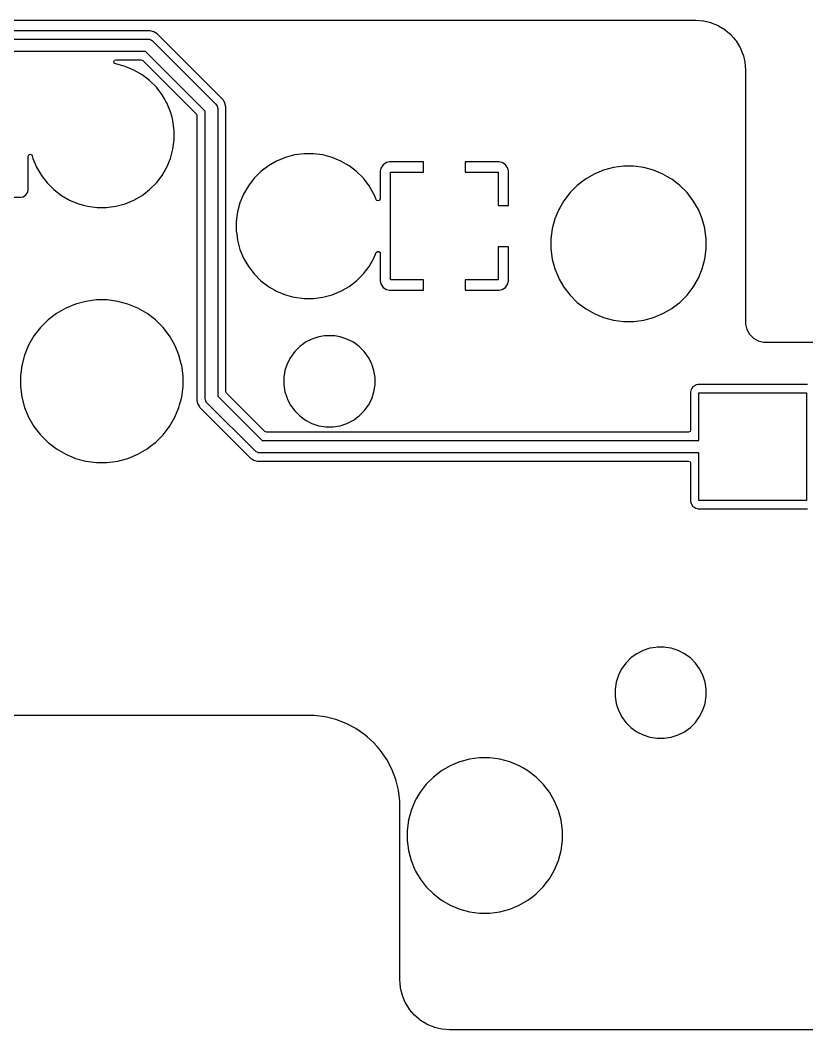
# Model space of a CAD drawing. Extents: x 164.7 to 249.1, y -103 to -70.
# Drawn here: x 218.23 to 237.23, y -103 to -78.59 of the extents above; entities that cross this region are included whole.
import ezdxf

# ---------------------------------------------------------------- set-up
doc = ezdxf.new("R2010")
doc.units = 0
doc.layers.add('BLACK', color=7, linetype='CONTINUOUS')

msp = doc.modelspace()

# ---------------------------------------------------------------- linework, layer by layer
at = {"layer": 'BLACK', "linetype": 'CONTINUOUS'}
for p, q in [((203.071345, -78.598404), (234.545996, -78.592576)), ((234.545996, -78.592576), (234.549833, -78.592726)), ((234.549833, -78.592726), (234.731721, -78.607043)), ((234.731721, -78.607043), (234.739305, -78.608245)), ((234.739305, -78.608245), (234.914833, -78.650387)), ((234.914833, -78.650387), (234.922143, -78.652762)), ((234.922143, -78.652762), (235.088922, -78.721845)), ((235.088922, -78.721845), (235.095762, -78.725331)), ((235.095762, -78.725331), (235.24968, -78.819653)), ((235.24968, -78.819653), (235.255893, -78.824168)), ((235.255893, -78.824168), (235.313521, -78.873386)), ((206.37, -79.05), (221.32, -79.05)), ((221.366144, -78.8495), (206.416144, -78.8495)), ((221.32, -79.05), (221.349264, -79.052882)), ((221.349264, -79.052882), (221.371661, -79.062159)), ((221.366147, -78.8495), (221.366144, -78.8495)), ((221.455286, -78.873385), (221.366147, -78.8495)), ((221.371661, -79.062159), (221.403335, -79.075279)), ((221.45529, -78.873386), (221.455286, -78.873385)), ((221.535212, -78.91953), (221.45529, -78.873386)), ((223.13047, -80.514788), (221.535212, -78.91953)), ((235.313521, -78.873386), (235.393159, -78.941403)), ((235.393159, -78.941403), (235.398596, -78.94684)), ((235.398596, -78.94684), (235.457212, -79.015471)), ((235.457212, -79.015471), (235.502194, -79.068139)), ((235.502194, -79.068139), (235.515829, -79.084103)), ((221.403335, -79.075279), (221.426066, -79.093934)), ((221.426066, -79.093934), (222.956066, -80.623934)), ((235.515829, -79.084103), (235.520348, -79.090323)), ((235.520348, -79.090323), (235.614665, -79.244231)), ((235.614665, -79.244231), (235.618156, -79.251082)), ((235.618156, -79.251082), (235.687236, -79.417855)), ((221.257868, -79.35), (206.432132, -79.35)), ((220.508386, -79.560626), (220.538215, -79.5505)), ((220.538215, -79.5505), (221.154522, -79.5505)), ((221.154522, -79.5505), (221.18917, -79.564852)), ((222.7, -80.792132), (221.257868, -79.35)), ((235.687236, -79.417855), (235.689612, -79.425168)), ((235.689612, -79.425168), (235.731753, -79.600689)), ((220.489634, -79.593104), (220.508386, -79.560626)), ((220.499341, -79.629329), (220.489634, -79.593104)), ((220.531817, -79.64808), (220.499341, -79.629329)), ((220.542238, -79.649452), (220.531817, -79.64808)), ((220.542242, -79.649453), (220.542238, -79.649452)), ((220.542249, -79.649454), (220.542242, -79.649453)), ((220.763887, -79.708842), (220.542249, -79.649454)), ((220.975889, -79.796656), (220.763887, -79.708842)), ((221.174609, -79.911387), (220.975889, -79.796656)), ((221.18917, -79.564852), (222.485148, -80.86083)), ((235.731753, -79.600689), (235.732956, -79.608283)), ((235.732956, -79.608283), (235.747273, -79.790165)), ((235.747273, -79.790165), (235.747424, -79.793993)), ((235.747424, -79.793993), (235.747425, -79.857975)), ((221.174624, -79.911397), (221.174609, -79.911387)), ((221.356651, -80.051072), (221.174624, -79.911397)), ((235.747425, -79.857975), (235.747445, -79.858055)), ((235.747445, -79.858055), (235.747447, -79.861243)), ((235.747447, -79.861243), (235.749242, -85.119852)), ((221.356663, -80.051083), (221.356651, -80.051072)), ((221.518916, -80.213336), (221.356663, -80.051083)), ((221.518927, -80.213348), (221.518916, -80.213336)), ((221.658602, -80.395375), (221.518927, -80.213348)), ((221.658608, -80.395384), (221.658602, -80.395375)), ((221.658611, -80.395388), (221.658608, -80.395384)), ((221.713321, -80.490148), (221.658611, -80.395388)), ((221.751051, -80.5555), (221.713321, -80.490148)), ((223.176268, -80.594112), (223.13047, -80.514788)), ((221.773344, -80.594112), (221.751051, -80.5555)), ((221.861158, -80.806113), (221.773344, -80.594112)), ((222.956066, -80.623934), (222.974721, -80.646665)), ((222.974721, -80.646665), (222.985768, -80.673335)), ((222.985768, -80.673335), (222.997118, -80.700736)), ((222.997118, -80.700736), (223, -80.73)), ((223, -80.73), (223, -87.677868)), ((223.176274, -80.594123), (223.176268, -80.594112)), ((223.176614, -80.594712), (223.176274, -80.594123)), ((223.176615, -80.594715), (223.176614, -80.594712)), ((223.200499, -80.683852), (223.176615, -80.594715)), ((223.2005, -80.683853), (223.200499, -80.683852)), ((223.2005, -83.68473), (223.2005, -80.683853)), ((221.896984, -80.939818), (221.861158, -80.806113)), ((221.917968, -81.018135), (221.896984, -80.939818)), ((221.920548, -81.027762), (221.917968, -81.018135)), ((222.485148, -80.86083), (222.4995, -80.895478)), ((222.4995, -80.895478), (222.4995, -87.786146)), ((222.7, -87.74), (222.7, -80.792132)), ((221.9505, -81.255266), (221.920548, -81.027762)), ((221.9505, -81.484734), (221.9505, -81.255266)), ((221.920548, -81.712238), (221.9505, -81.484734)), ((221.861158, -81.933887), (221.920548, -81.712238)), ((218.4255, -81.883079), (218.439852, -81.848431)), ((218.4255, -82.689748), (218.4255, -81.883079)), ((218.439852, -81.848431), (218.4745, -81.834079)), ((218.4745, -81.834079), (218.509148, -81.848431)), ((218.509148, -81.848431), (218.52183, -81.870397)), ((218.52183, -81.870397), (218.538842, -81.933887)), ((218.538842, -81.933887), (218.626656, -82.145889)), ((221.773344, -82.145888), (221.861158, -81.933887)), ((224.42411, -81.996656), (224.22539, -82.111387)), ((224.636112, -81.908842), (224.42411, -81.996656)), ((224.85775, -81.849454), (224.636112, -81.908842)), ((224.857758, -81.849452), (224.85775, -81.849454)), ((224.857762, -81.849452), (224.857758, -81.849452)), ((225.085266, -81.8195), (224.857762, -81.849452)), ((225.314734, -81.8195), (225.085266, -81.8195)), ((225.542238, -81.849452), (225.314734, -81.8195)), ((225.542242, -81.849453), (225.542238, -81.849452)), ((225.542249, -81.849454), (225.542242, -81.849453)), ((225.763887, -81.908842), (225.542249, -81.849454)), ((225.975889, -81.996656), (225.763887, -81.908842)), ((226.174609, -82.111387), (225.975889, -81.996656)), ((218.626656, -82.145889), (218.741387, -82.344609)), ((221.658611, -82.344612), (221.773344, -82.145888)), ((224.225375, -82.111397), (224.043348, -82.251072)), ((224.22539, -82.111387), (224.225375, -82.111397)), ((226.174624, -82.111397), (226.174609, -82.111387)), ((226.356651, -82.251072), (226.174624, -82.111397)), ((226.939503, -82.172457), (226.925, -82.24537)), ((226.994759, -82.089759), (226.939503, -82.172457)), ((227.077457, -82.034503), (226.994759, -82.089759)), ((227.15037, -82.02), (227.077457, -82.034503)), ((227.975, -82.02), (227.15037, -82.02)), ((227.975, -82.27), (227.975, -82.02)), ((229.799629, -82.02), (228.975, -82.02)), ((228.975, -82.02), (228.975, -82.27)), ((229.872542, -82.034503), (229.799629, -82.02)), ((229.95524, -82.089759), (229.872542, -82.034503)), ((230.010496, -82.172457), (229.95524, -82.089759)), ((230.024999, -82.24537), (230.010496, -82.172457)), ((232.320842, -82.220223), (232.260132, -82.24537)), ((232.320852, -82.220219), (232.320842, -82.220223)), ((232.558309, -82.156593), (232.320852, -82.220219)), ((232.558317, -82.156591), (232.558309, -82.156593)), ((232.558321, -82.156591), (232.558317, -82.156591)), ((232.802071, -82.1245), (232.558321, -82.156591)), ((233.047925, -82.1245), (232.802071, -82.1245)), ((233.291675, -82.156591), (233.047925, -82.1245)), ((233.291679, -82.156592), (233.291675, -82.156591)), ((233.291686, -82.156593), (233.291679, -82.156592)), ((233.529143, -82.220219), (233.291686, -82.156593)), ((233.529149, -82.220221), (233.529143, -82.220219)), ((233.529151, -82.220222), (233.529149, -82.220221)), ((233.75629, -82.314306), (233.529151, -82.220222)), ((218.741387, -82.344609), (218.741397, -82.344624)), ((218.741397, -82.344624), (218.881072, -82.526651)), ((221.527754, -82.515148), (221.658602, -82.344624)), ((221.658602, -82.344624), (221.658603, -82.344621)), ((221.658603, -82.344621), (221.658611, -82.344612)), ((223.881072, -82.413348), (223.741397, -82.595375)), ((223.881083, -82.413336), (223.881072, -82.413348)), ((224.043336, -82.251083), (223.881083, -82.413336)), ((224.043348, -82.251072), (224.043336, -82.251083)), ((226.356663, -82.251083), (226.356651, -82.251072)), ((226.518916, -82.413336), (226.356663, -82.251083)), ((226.518927, -82.413348), (226.518916, -82.413336)), ((226.658602, -82.595375), (226.518927, -82.413348)), ((226.925, -82.24537), (226.925, -82.913901)), ((227.175, -84.87), (227.175, -82.27)), ((227.175, -82.27), (227.975, -82.27)), ((228.975, -82.27), (229.775, -82.27)), ((229.775, -82.27), (229.775, -83.07)), ((230.025, -82.245376), (230.024999, -82.24537)), ((230.025, -83.07), (230.025, -82.245376)), ((231.880777, -82.437241), (231.685751, -82.58689)), ((231.880792, -82.437231), (231.880777, -82.437241)), ((232.093702, -82.314308), (231.880792, -82.437231)), ((232.093703, -82.314307), (232.093702, -82.314308)), ((232.093706, -82.314306), (232.093703, -82.314307)), ((232.260132, -82.24537), (232.093706, -82.314306)), ((233.862748, -82.375769), (233.75629, -82.314306)), ((233.969203, -82.437231), (233.862748, -82.375769)), ((233.969218, -82.437241), (233.969203, -82.437231)), ((234.164244, -82.58689), (233.969218, -82.437241)), ((218.413867, -82.748231), (218.4255, -82.689748)), ((218.881072, -82.526651), (218.881083, -82.526663)), ((218.881083, -82.526663), (219.043336, -82.688916)), ((219.043336, -82.688916), (219.043348, -82.688927)), ((219.043348, -82.688927), (219.225375, -82.828602)), ((221.219572, -82.794112), (221.356651, -82.688927)), ((221.356651, -82.688927), (221.356653, -82.688924)), ((221.356653, -82.688924), (221.356661, -82.688919)), ((221.356661, -82.688919), (221.518919, -82.526661)), ((221.518919, -82.526661), (221.527754, -82.515148)), ((223.741387, -82.59539), (223.626656, -82.79411)), ((223.741397, -82.595375), (223.741387, -82.59539)), ((226.658608, -82.595384), (226.658602, -82.595375)), ((226.658611, -82.595388), (226.658608, -82.595384)), ((226.773344, -82.794112), (226.658611, -82.595388)), ((231.685739, -82.586901), (231.511899, -82.760741)), ((231.685751, -82.58689), (231.685739, -82.586901)), ((234.164256, -82.586901), (234.164244, -82.58689)), ((234.338096, -82.760741), (234.164256, -82.586901)), ((215.605255, -82.8705), (218.244745, -82.8705)), ((218.244745, -82.8705), (218.244748, -82.8705)), ((218.244748, -82.8705), (218.303231, -82.858867)), ((218.303231, -82.858867), (218.369552, -82.814552)), ((218.369552, -82.814552), (218.413867, -82.748231)), ((219.225375, -82.828602), (219.22539, -82.828612)), ((219.22539, -82.828612), (219.424108, -82.943342)), ((219.424108, -82.943342), (219.424112, -82.943344)), ((219.424112, -82.943344), (219.636113, -83.031158)), ((220.763887, -83.031158), (220.975888, -82.943344)), ((220.975888, -82.943344), (221.174612, -82.828611)), ((221.174612, -82.828611), (221.219572, -82.794112)), ((223.626656, -82.79411), (223.538842, -83.006112)), ((226.786185, -82.825112), (226.773344, -82.794112)), ((226.83073, -82.932653), (226.786185, -82.825112)), ((226.841352, -82.948549), (226.83073, -82.932653)), ((226.876, -82.962901), (226.841352, -82.948549)), ((226.910648, -82.948549), (226.876, -82.962901)), ((226.925, -82.913901), (226.910648, -82.948549)), ((231.362229, -82.955794), (231.261819, -83.129711)), ((231.362239, -82.955779), (231.362229, -82.955794)), ((231.511888, -82.760753), (231.362239, -82.955779)), ((231.511899, -82.760741), (231.511888, -82.760753)), ((234.338107, -82.760753), (234.338096, -82.760741)), ((234.487756, -82.955779), (234.338107, -82.760753)), ((234.487762, -82.955788), (234.487756, -82.955779)), ((234.487765, -82.955792), (234.487762, -82.955788)), ((234.610692, -83.168708), (234.487765, -82.955792)), ((219.636113, -83.031158), (219.761993, -83.064887)), ((219.761993, -83.064887), (219.85775, -83.090545)), ((219.85775, -83.090545), (219.857751, -83.090545)), ((219.857751, -83.090545), (219.857762, -83.090548)), ((219.857762, -83.090548), (220.085266, -83.1205)), ((220.085266, -83.1205), (220.085269, -83.1205)), ((220.085269, -83.1205), (220.31473, -83.1205)), ((220.31473, -83.1205), (220.314734, -83.1205)), ((220.314734, -83.1205), (220.542238, -83.090548)), ((220.542238, -83.090548), (220.763887, -83.031158)), ((223.538842, -83.006112), (223.479454, -83.22775)), ((229.775, -83.07), (230.025, -83.07)), ((231.239304, -83.168708), (231.214848, -83.22775)), ((231.261819, -83.129711), (231.239304, -83.168708)), ((234.704776, -83.395847), (234.610692, -83.168708)), ((223.479452, -83.227762), (223.4495, -83.455266)), ((223.4495, -83.455266), (223.4495, -83.455269)), ((223.4495, -83.455269), (223.4495, -83.68473)), ((223.479454, -83.22775), (223.479452, -83.227758)), ((223.479452, -83.227758), (223.479452, -83.227762)), ((231.145217, -83.395854), (231.081591, -83.633311)), ((231.145221, -83.395844), (231.145217, -83.395854)), ((231.214848, -83.22775), (231.145221, -83.395844)), ((234.704777, -83.395853), (234.704776, -83.395847)), ((234.704778, -83.395854), (234.704777, -83.395853)), ((234.764338, -83.618139), (234.704778, -83.395854)), ((223.2005, -87.233318), (223.2005, -83.68473)), ((223.4495, -83.68473), (223.449499, -83.68473)), ((223.449499, -83.68473), (223.458685, -83.7545)), ((231.081589, -83.633323), (231.049498, -83.877073)), ((231.081591, -83.633311), (231.081589, -83.633319)), ((231.081589, -83.633319), (231.081589, -83.633323)), ((234.768407, -83.633323), (234.764338, -83.618139)), ((234.800498, -83.877073), (234.768407, -83.633323)), ((223.458685, -83.7545), (223.479452, -83.912238)), ((223.479452, -83.912238), (223.479453, -83.912242)), ((223.479453, -83.912242), (223.479454, -83.912249)), ((223.479454, -83.912249), (223.538842, -84.133887)), ((231.049498, -83.877073), (231.049498, -83.914284)), ((231.049498, -83.914284), (231.049498, -84.122927)), ((234.800498, -84.122927), (234.800498, -83.877073)), ((223.538842, -84.133887), (223.626656, -84.345889)), ((226.83073, -84.207345), (226.857249, -84.180828)), ((226.857249, -84.180828), (226.894752, -84.180828)), ((226.894752, -84.180828), (226.92127, -84.207347)), ((230.025, -84.07), (229.775, -84.07)), ((229.775, -84.07), (229.775, -84.87)), ((230.025, -84.894624), (230.025, -84.07)), ((231.049498, -84.122927), (231.081589, -84.366677)), ((234.768407, -84.366677), (234.800498, -84.122927)), ((223.626656, -84.345889), (223.741387, -84.544609)), ((226.658611, -84.544612), (226.773344, -84.345888)), ((226.773344, -84.345888), (226.83073, -84.207345)), ((226.92127, -84.207347), (226.925, -84.226098)), ((226.925, -84.226098), (226.925, -84.894629)), ((231.081589, -84.366677), (231.08159, -84.366681)), ((231.08159, -84.366681), (231.081591, -84.366688)), ((231.081591, -84.366688), (231.145217, -84.604145)), ((234.704776, -84.604153), (234.768407, -84.366677)), ((223.741387, -84.544609), (223.741397, -84.544624)), ((223.741397, -84.544624), (223.881072, -84.726651)), ((226.548297, -84.688376), (226.658602, -84.544624)), ((226.658602, -84.544624), (226.658603, -84.544621)), ((226.658603, -84.544621), (226.658611, -84.544612)), ((231.145217, -84.604145), (231.145219, -84.604151)), ((231.145219, -84.604151), (231.14522, -84.604153)), ((231.14522, -84.604153), (231.239304, -84.831292)), ((234.610692, -84.831292), (234.704776, -84.604153)), ((223.881072, -84.726651), (223.881083, -84.726663)), ((223.881083, -84.726663), (224.043336, -84.888916)), ((224.043336, -84.888916), (224.043348, -84.888927)), ((224.043348, -84.888927), (224.225375, -85.028602)), ((226.174624, -85.028602), (226.356651, -84.888927)), ((226.356651, -84.888927), (226.356653, -84.888924)), ((226.356653, -84.888924), (226.356661, -84.888919)), ((226.356661, -84.888919), (226.518919, -84.726661)), ((226.518919, -84.726661), (226.548297, -84.688376)), ((226.925, -84.894629), (226.939503, -84.967542)), ((227.975, -84.87), (227.175, -84.87)), ((227.975, -85.12), (227.975, -84.87)), ((229.775, -84.87), (228.975, -84.87)), ((228.975, -84.87), (228.975, -85.12)), ((230.010496, -84.967542), (230.024999, -84.894629)), ((230.024999, -84.894629), (230.025, -84.894624)), ((231.239304, -84.831292), (231.252562, -84.854256)), ((231.252562, -84.854256), (231.362229, -85.044205)), ((234.487765, -85.044208), (234.610692, -84.831292)), ((224.225375, -85.028602), (224.225384, -85.028608)), ((224.225384, -85.028608), (224.225388, -85.028611)), ((224.225388, -85.028611), (224.237268, -85.03547)), ((224.237268, -85.03547), (224.383422, -85.119852)), ((224.383422, -85.119852), (224.424112, -85.143344)), ((224.424112, -85.143344), (224.636113, -85.231158)), ((225.763887, -85.231158), (225.975888, -85.143344)), ((225.975888, -85.143344), (226.174612, -85.028611)), ((226.174612, -85.028611), (226.174624, -85.028602)), ((226.939503, -84.967542), (226.994759, -85.05024)), ((226.994759, -85.05024), (227.077457, -85.105496)), ((227.077457, -85.105496), (227.15037, -85.119999)), ((227.15037, -85.119999), (227.150376, -85.12)), ((227.150376, -85.12), (227.975, -85.12)), ((228.975, -85.12), (229.799624, -85.12)), ((229.799624, -85.12), (229.799629, -85.119999)), ((229.799629, -85.119999), (229.872542, -85.105496)), ((229.872542, -85.105496), (229.95524, -85.05024)), ((229.95524, -85.05024), (230.010496, -84.967542)), ((231.362229, -85.044205), (231.362239, -85.04422)), ((231.362239, -85.04422), (231.511888, -85.239246)), ((234.361332, -85.208979), (234.487756, -85.04422)), ((234.487756, -85.04422), (234.487757, -85.044217)), ((234.487757, -85.044217), (234.487765, -85.044208)), ((235.749242, -85.119852), (235.7495, -85.874376)), ((219.815813, -85.388624), (219.567022, -85.455287)), ((219.815821, -85.388622), (219.815813, -85.388624)), ((219.815825, -85.388622), (219.815821, -85.388622)), ((220.071207, -85.355), (219.815825, -85.388622)), ((220.328793, -85.355), (220.071207, -85.355)), ((220.584175, -85.388622), (220.328793, -85.355)), ((220.584179, -85.388623), (220.584175, -85.388622)), ((220.584186, -85.388624), (220.584179, -85.388623)), ((220.832977, -85.455287), (220.584186, -85.388624)), ((224.636113, -85.231158), (224.807369, -85.277045)), ((224.807369, -85.277045), (224.85775, -85.290545)), ((224.85775, -85.290545), (224.857751, -85.290545)), ((224.857751, -85.290545), (224.857762, -85.290548)), ((224.857762, -85.290548), (225.085266, -85.3205)), ((225.085266, -85.3205), (225.085269, -85.3205)), ((225.085269, -85.3205), (225.31473, -85.3205)), ((225.31473, -85.3205), (225.314734, -85.3205)), ((225.314734, -85.3205), (225.542238, -85.290548)), ((225.542238, -85.290548), (225.763887, -85.231158)), ((231.511888, -85.239246), (231.511899, -85.239258)), ((231.511899, -85.239258), (231.685739, -85.413098)), ((231.685739, -85.413098), (231.685751, -85.413109)), ((231.685751, -85.413109), (231.880777, -85.562758)), ((234.018047, -85.52529), (234.164244, -85.413109)), ((234.164244, -85.413109), (234.164246, -85.413106)), ((234.164246, -85.413106), (234.164254, -85.413101)), ((234.164254, -85.413101), (234.338099, -85.239256)), ((234.338099, -85.239256), (234.361332, -85.208979)), ((219.329036, -85.553864), (219.105964, -85.682655)), ((219.567012, -85.455291), (219.329036, -85.553864)), ((219.567022, -85.455287), (219.567012, -85.455291)), ((220.832987, -85.455291), (220.832977, -85.455287)), ((221.070963, -85.553864), (220.832987, -85.455291)), ((221.294035, -85.682655), (221.070963, -85.553864)), ((231.880777, -85.562758), (231.880786, -85.562764)), ((231.880786, -85.562764), (231.88079, -85.562767)), ((231.88079, -85.562767), (232.093706, -85.685694)), ((233.75629, -85.685694), (233.969206, -85.562767)), ((233.969206, -85.562767), (234.018047, -85.52529)), ((218.901603, -85.839467), (218.719467, -86.021603)), ((218.901615, -85.839456), (218.901603, -85.839467)), ((219.105949, -85.682665), (218.901615, -85.839456)), ((219.105964, -85.682655), (219.105949, -85.682665)), ((221.29405, -85.682665), (221.294035, -85.682655)), ((221.498384, -85.839456), (221.29405, -85.682665)), ((221.498396, -85.839467), (221.498384, -85.839456)), ((221.680532, -86.021603), (221.498396, -85.839467)), ((232.093706, -85.685694), (232.320845, -85.779778)), ((232.320845, -85.779778), (232.320851, -85.779779)), ((232.320851, -85.779779), (232.320852, -85.77978)), ((232.320852, -85.77978), (232.558309, -85.843406)), ((232.558309, -85.843406), (232.55831, -85.843406)), ((232.55831, -85.843406), (232.558321, -85.843409)), ((232.558321, -85.843409), (232.802071, -85.8755)), ((232.802071, -85.8755), (232.802074, -85.8755)), ((232.802074, -85.8755), (233.047922, -85.8755)), ((233.047922, -85.8755), (233.047925, -85.8755)), ((233.047925, -85.8755), (233.291675, -85.843409)), ((233.291675, -85.843409), (233.529151, -85.779778)), ((233.529151, -85.779778), (233.75629, -85.685694)), ((235.749465, -85.8895), (235.749348, -85.939738)), ((235.7495, -85.874376), (235.749465, -85.8895)), ((218.719456, -86.021615), (218.562665, -86.225949)), ((218.719467, -86.021603), (218.719456, -86.021615)), ((221.680543, -86.021615), (221.680532, -86.021603)), ((221.837334, -86.225949), (221.680543, -86.021615)), ((235.749348, -85.939738), (235.749388, -85.940046)), ((235.749388, -85.940046), (235.749398, -85.940121)), ((235.749398, -85.940121), (235.749419, -85.940282)), ((235.749419, -85.940282), (235.749516, -85.941038)), ((235.749516, -85.941038), (235.766345, -86.00376)), ((235.766345, -86.00376), (235.766362, -86.003891)), ((235.766362, -86.003891), (235.766379, -86.003887)), ((235.766379, -86.003887), (235.783159, -86.0671)), ((235.783159, -86.0671), (235.783324, -86.067501)), ((235.783324, -86.067501), (235.783379, -86.067634)), ((235.783379, -86.067634), (235.783664, -86.068326)), ((235.783664, -86.068326), (235.783673, -86.068341)), ((235.783673, -86.068341), (235.783674, -86.068345)), ((235.783674, -86.068345), (235.816223, -86.124677)), ((235.816223, -86.124677), (235.816257, -86.124807)), ((235.816257, -86.124807), (235.816288, -86.12479)), ((235.816288, -86.12479), (235.848789, -86.181385)), ((218.562655, -86.225964), (218.433864, -86.449036)), ((218.562665, -86.225949), (218.562655, -86.225964)), ((221.83734, -86.225958), (221.837334, -86.225949)), ((221.837343, -86.225962), (221.83734, -86.225958)), ((221.966136, -86.449038), (221.837343, -86.225962)), ((225.12274, -86.377998), (225.068993, -86.417048)), ((225.122743, -86.377996), (225.12274, -86.377997)), ((225.12274, -86.377997), (225.12274, -86.377998)), ((225.27721, -86.299291), (225.122743, -86.377996)), ((225.442087, -86.24572), (225.27721, -86.299291)), ((225.44209, -86.245719), (225.442087, -86.24572)), ((225.581095, -86.223703), (225.44209, -86.245719)), ((225.613318, -86.2186), (225.581095, -86.223703)), ((225.786682, -86.2186), (225.613318, -86.2186)), ((225.826374, -86.224886), (225.786682, -86.2186)), ((225.957909, -86.245719), (225.826374, -86.224886)), ((225.957912, -86.24572), (225.957909, -86.245719)), ((226.122789, -86.299291), (225.957912, -86.24572)), ((226.12279, -86.299291), (226.122789, -86.299291)), ((226.122791, -86.299292), (226.12279, -86.299291)), ((226.27726, -86.377998), (226.122791, -86.299292)), ((226.390665, -86.460392), (226.27726, -86.377998)), ((235.848789, -86.181385), (235.849277, -86.182024)), ((235.849277, -86.182024), (235.849277, -86.182025)), ((235.849277, -86.182025), (235.849587, -86.182432)), ((235.849587, -86.182432), (235.849604, -86.182449)), ((235.849604, -86.182449), (235.849605, -86.18245)), ((235.849605, -86.18245), (235.895765, -86.228579)), ((235.895765, -86.228579), (235.941756, -86.274784)), ((235.941756, -86.274784), (235.942337, -86.275121)), ((235.942337, -86.275121), (235.942818, -86.275601)), ((235.942818, -86.275601), (235.94282, -86.275602)), ((235.94282, -86.275602), (235.942823, -86.275605)), ((235.942823, -86.275605), (235.999243, -86.308154)), ((235.999243, -86.308154), (235.999327, -86.308263)), ((235.999327, -86.308263), (235.999354, -86.308218)), ((235.999354, -86.308218), (236.05573, -86.340942)), ((236.05573, -86.340942), (236.055732, -86.340942)), ((236.055732, -86.340942), (236.056173, -86.341127)), ((236.056173, -86.341127), (236.056953, -86.341452)), ((236.056953, -86.341452), (236.05697, -86.341456)), ((236.05697, -86.341456), (236.056973, -86.341458)), ((236.056973, -86.341458), (236.119894, -86.358294)), ((236.119894, -86.358294), (236.182944, -86.375345)), ((236.182944, -86.375345), (236.18295, -86.375345)), ((236.18295, -86.375345), (236.18354, -86.375424)), ((236.18354, -86.375424), (236.183665, -86.375441)), ((236.183665, -86.375441), (236.183769, -86.375455)), ((236.183769, -86.375455), (236.184269, -86.375521)), ((236.184269, -86.375521), (236.184275, -86.37552)), ((236.184275, -86.37552), (236.184279, -86.375522)), ((236.184279, -86.375522), (236.249492, -86.375499)), ((236.249492, -86.375499), (247.831447, -86.402428)), ((218.433864, -86.449036), (218.335291, -86.687012)), ((222.029693, -86.602479), (221.966136, -86.449038)), ((222.064708, -86.687012), (222.029693, -86.602479)), ((224.859904, -86.602479), (224.757996, -86.742743)), ((224.982479, -86.479904), (224.859904, -86.602479)), ((225.068993, -86.417048), (224.982479, -86.479904)), ((226.417521, -86.479904), (226.390665, -86.460392)), ((226.540095, -86.602479), (226.41752, -86.479904)), ((226.41752, -86.479904), (226.417521, -86.479904)), ((226.540097, -86.602482), (226.540095, -86.602479)), ((226.540101, -86.602486), (226.540097, -86.602482)), ((226.642002, -86.74274), (226.540101, -86.602486)), ((218.335287, -86.687022), (218.268624, -86.935813)), ((218.335291, -86.687012), (218.335287, -86.687022)), ((222.064712, -86.687022), (222.064708, -86.687012)), ((222.120985, -86.897038), (222.064712, -86.687022)), ((224.757996, -86.742743), (224.679291, -86.89721)), ((226.720708, -86.897209), (226.642002, -86.74274)), ((218.268622, -86.935825), (218.235, -87.191207)), ((218.268624, -86.935813), (218.268622, -86.935821)), ((218.268622, -86.935821), (218.268622, -86.935825)), ((222.131378, -86.935825), (222.120985, -86.897038)), ((222.165, -87.191207), (222.131378, -86.935825)), ((224.62572, -87.062087), (224.5986, -87.233318)), ((224.679291, -86.89721), (224.62572, -87.062087)), ((226.730965, -86.928778), (226.720708, -86.897209)), ((226.77428, -87.062087), (226.730965, -86.928778)), ((226.788125, -87.1495), (226.77428, -87.062087)), ((218.235, -87.191207), (218.235, -87.19121)), ((218.235, -87.19121), (218.235, -87.448789)), ((222.165, -87.448793), (222.165, -87.191207)), ((223.2005, -87.574522), (223.2005, -87.233318)), ((224.5986, -87.233318), (224.5986, -87.406681)), ((226.8014, -87.233318), (226.788125, -87.1495)), ((226.8014, -87.406682), (226.8014, -87.233318)), ((218.235, -87.448789), (218.234999, -87.448789)), ((218.234999, -87.448789), (218.250525, -87.566719)), ((218.250525, -87.566719), (218.268622, -87.704175)), ((222.131378, -87.704175), (222.165, -87.448793)), ((223.214852, -87.60917), (223.2005, -87.574522)), ((224.14083, -88.535148), (223.214852, -87.60917)), ((224.5986, -87.406681), (224.625719, -87.577909)), ((224.625719, -87.577909), (224.62572, -87.577912)), ((224.62572, -87.577912), (224.666748, -87.704186)), ((226.720708, -87.742791), (226.77428, -87.577912)), ((226.77428, -87.577912), (226.8014, -87.406682)), ((234.436133, -87.521769), (234.4245, -87.580252)), ((234.4245, -87.580252), (234.4245, -87.580255)), ((234.4245, -87.580255), (234.4245, -88.5005)), ((234.44324, -87.511133), (234.436133, -87.521769)), ((234.480447, -87.455447), (234.44324, -87.511133)), ((234.546769, -87.411133), (234.480447, -87.455447)), ((234.548981, -87.410693), (234.546769, -87.411133)), ((234.605252, -87.3995), (234.548981, -87.410693)), ((237.244748, -87.3995), (234.605252, -87.3995)), ((234.625, -88.75), (234.625, -87.6)), ((234.625, -87.6), (237.225, -87.6)), ((237.225, -87.6), (237.225, -90.2)), ((218.268622, -87.704175), (218.268623, -87.704179)), ((218.268623, -87.704179), (218.268624, -87.704186)), ((218.268624, -87.704186), (218.335287, -87.952977)), ((222.081721, -87.8895), (222.131375, -87.704186)), ((222.131374, -87.704186), (222.131378, -87.704175)), ((222.131375, -87.704186), (222.131374, -87.704186)), ((222.4995, -87.786146), (222.523385, -87.875286)), ((222.702882, -87.769263), (222.7, -87.74)), ((222.725279, -87.823335), (222.702882, -87.769263)), ((222.743934, -87.846066), (222.725279, -87.823335)), ((223.903934, -89.006066), (222.743934, -87.846066)), ((223, -87.677868), (224.072132, -88.75)), ((224.666748, -87.704186), (224.679292, -87.742791)), ((224.679292, -87.742791), (224.757998, -87.89726)), ((226.642002, -87.89726), (226.720708, -87.742791)), ((218.335287, -87.952977), (218.335291, -87.952987)), ((218.335291, -87.952987), (218.433864, -88.190963)), ((221.966136, -88.190962), (222.06471, -87.952984)), ((222.06471, -87.952984), (222.081721, -87.8895)), ((222.523385, -87.875286), (222.523386, -87.87529)), ((222.523386, -87.87529), (222.552311, -87.925388)), ((222.552311, -87.925388), (222.56953, -87.955212)), ((222.56953, -87.955212), (223.794788, -89.18047)), ((224.757998, -87.89726), (224.859899, -88.037514)), ((224.859899, -88.037514), (224.859901, -88.037516)), ((224.859901, -88.037516), (224.859904, -88.03752)), ((224.859904, -88.03752), (224.982479, -88.160095)), ((226.417514, -88.160101), (226.540101, -88.037514)), ((226.540101, -88.037514), (226.642002, -87.89726)), ((218.433864, -88.190963), (218.562655, -88.414035)), ((221.837343, -88.414038), (221.966136, -88.190962)), ((224.982479, -88.160095), (224.982482, -88.160097)), ((224.982482, -88.160097), (224.982486, -88.160101)), ((224.982486, -88.160101), (225.12274, -88.262002)), ((225.12274, -88.262002), (225.277209, -88.340708)), ((225.277209, -88.340708), (225.442088, -88.39428)), ((225.957912, -88.39428), (226.122791, -88.340708)), ((226.122791, -88.340708), (226.27726, -88.262002)), ((226.27726, -88.262002), (226.417514, -88.160101)), ((218.562655, -88.414035), (218.562665, -88.41405)), ((218.562665, -88.41405), (218.719456, -88.618384)), ((221.680535, -88.618394), (221.7334, -88.5495)), ((221.7334, -88.5495), (221.837334, -88.41405)), ((221.837334, -88.41405), (221.837335, -88.414047)), ((221.837335, -88.414047), (221.837343, -88.414038)), ((224.175478, -88.5495), (224.14083, -88.535148)), ((234.3755, -88.5495), (224.175478, -88.5495)), ((225.442088, -88.39428), (225.613318, -88.4214)), ((225.613318, -88.4214), (225.613319, -88.4214)), ((225.613319, -88.4214), (225.786681, -88.4214)), ((225.786681, -88.4214), (225.786682, -88.4214)), ((225.786682, -88.4214), (225.957912, -88.39428)), ((234.410148, -88.535148), (234.3755, -88.5495)), ((234.4245, -88.5005), (234.410148, -88.535148)), ((218.719456, -88.618384), (218.719467, -88.618396)), ((218.719467, -88.618396), (218.901603, -88.800532)), ((218.901603, -88.800532), (218.901615, -88.800543)), ((218.901615, -88.800543), (219.105949, -88.957334)), ((221.387967, -88.885269), (221.498384, -88.800543)), ((221.498384, -88.800543), (221.498386, -88.80054)), ((221.498386, -88.80054), (221.498394, -88.800535)), ((221.498394, -88.800535), (221.680535, -88.618394)), ((224.072132, -88.75), (234.625, -88.75)), ((219.105949, -88.957334), (219.105958, -88.95734)), ((219.105958, -88.95734), (219.105962, -88.957343)), ((219.105962, -88.957343), (219.329038, -89.086136)), ((221.070962, -89.086136), (221.294038, -88.957343)), ((221.294038, -88.957343), (221.387967, -88.885269)), ((223.926665, -89.024721), (223.903934, -89.006066)), ((223.958339, -89.03784), (223.926665, -89.024721)), ((223.980736, -89.047118), (223.958339, -89.03784)), ((224.01, -89.05), (223.980736, -89.047118)), ((234.625, -89.05), (224.01, -89.05)), ((234.625, -90.2), (234.625, -89.05)), ((219.329038, -89.086136), (219.567016, -89.18471)), ((219.567016, -89.18471), (219.567019, -89.18471)), ((219.567019, -89.18471), (219.567022, -89.184712)), ((219.567022, -89.184712), (219.815813, -89.251375)), ((219.815813, -89.251375), (219.815814, -89.251375)), ((219.815814, -89.251375), (219.815825, -89.251378)), ((219.815825, -89.251378), (220.071207, -89.285)), ((220.071207, -89.285), (220.07121, -89.285)), ((220.07121, -89.285), (220.328789, -89.285)), ((220.328789, -89.285), (220.328793, -89.285)), ((220.328793, -89.285), (220.584175, -89.251378)), ((220.584175, -89.251378), (220.676596, -89.226614)), ((220.676596, -89.226614), (220.832977, -89.184712)), ((220.832977, -89.184711), (220.832984, -89.18471)), ((220.832977, -89.184712), (220.832977, -89.184711)), ((220.832984, -89.18471), (221.070962, -89.086136)), ((223.794788, -89.18047), (223.82404, -89.197359)), ((223.82404, -89.197359), (223.874709, -89.226613)), ((223.874709, -89.226613), (223.874711, -89.226613)), ((223.874711, -89.226613), (223.874712, -89.226614)), ((223.874712, -89.226614), (223.896998, -89.232585)), ((223.896998, -89.232585), (223.963853, -89.2505)), ((223.963853, -89.2505), (223.963856, -89.2505)), ((223.963856, -89.2505), (223.963857, -89.2505)), ((223.963857, -89.2505), (224.056144, -89.2505)), ((224.056144, -89.2505), (234.3755, -89.2505)), ((234.3755, -89.2505), (234.410148, -89.264852)), ((234.410148, -89.264852), (234.4245, -89.2995)), ((234.4245, -89.2995), (234.4245, -90.219748)), ((234.4245, -90.219748), (234.436133, -90.278231)), ((234.436133, -90.278231), (234.444331, -90.2905)), ((234.444331, -90.2905), (234.480447, -90.344552)), ((237.225, -90.2), (234.625, -90.2)), ((234.480447, -90.344552), (234.501475, -90.358602)), ((234.501475, -90.358602), (234.546769, -90.388867)), ((234.546769, -90.388867), (234.605252, -90.4005)), ((234.605252, -90.4005), (234.605255, -90.4005)), ((234.605255, -90.4005), (237.244745, -90.4005)), ((233.085575, -93.935), (232.982479, -94.009904)), ((233.12274, -93.907998), (233.085575, -93.935)), ((233.122743, -93.907996), (233.12274, -93.907997)), ((233.12274, -93.907997), (233.12274, -93.907998)), ((233.27721, -93.829291), (233.122743, -93.907996)), ((233.442087, -93.77572), (233.27721, -93.829291)), ((233.44209, -93.775719), (233.442087, -93.77572)), ((233.581095, -93.753703), (233.44209, -93.775719)), ((233.613318, -93.7486), (233.581095, -93.753703)), ((233.786682, -93.7486), (233.613318, -93.7486)), ((233.826374, -93.754886), (233.786682, -93.7486)), ((233.957909, -93.775719), (233.826374, -93.754886)), ((233.957912, -93.77572), (233.957909, -93.775719)), ((234.122789, -93.829291), (233.957912, -93.77572)), ((234.12279, -93.829291), (234.122789, -93.829291)), ((234.122791, -93.829292), (234.12279, -93.829291)), ((234.27726, -93.907998), (234.122791, -93.829292)), ((234.383637, -93.985286), (234.27726, -93.907998)), ((232.859899, -94.132486), (232.78725, -94.232479)), ((232.859904, -94.132479), (232.859899, -94.132486)), ((232.982479, -94.009904), (232.859904, -94.132479)), ((234.417521, -94.009904), (234.383637, -93.985286)), ((234.540095, -94.132479), (234.41752, -94.009904)), ((234.41752, -94.009904), (234.417521, -94.009904)), ((234.540097, -94.132482), (234.540095, -94.132479)), ((234.540101, -94.132486), (234.540097, -94.132482)), ((234.642002, -94.27274), (234.540101, -94.132486)), ((232.679291, -94.42721), (232.62572, -94.592087)), ((232.757996, -94.272743), (232.679291, -94.42721)), ((232.78725, -94.232479), (232.757996, -94.272743)), ((234.720708, -94.427209), (234.642002, -94.27274)), ((234.77428, -94.592088), (234.720708, -94.427209)), ((232.625719, -94.59209), (232.5986, -94.763318)), ((232.62572, -94.592087), (232.625719, -94.59209)), ((234.8014, -94.763318), (234.77428, -94.592088)), ((232.5986, -94.763318), (232.5986, -94.936681)), ((234.8014, -94.936682), (234.8014, -94.763318)), ((232.5986, -94.936681), (232.625719, -95.107909)), ((232.625719, -95.107909), (232.62572, -95.107912)), ((232.62572, -95.107912), (232.666748, -95.234186)), ((234.720708, -95.272791), (234.77428, -95.107912)), ((234.77428, -95.107912), (234.794731, -94.978789)), ((234.794731, -94.978789), (234.8014, -94.936682)), ((225.200436, -95.401582), (199.536227, -95.399566)), ((225.331021, -95.401582), (225.200436, -95.401582)), ((225.595297, -95.433673), (225.331021, -95.401582)), ((232.666748, -95.234186), (232.679292, -95.272791)), ((232.679292, -95.272791), (232.757998, -95.42726)), ((234.642002, -95.42726), (234.720708, -95.272791)), ((225.853765, -95.497381), (225.595295, -95.433673)), ((225.595295, -95.433673), (225.595297, -95.433673)), ((226.10268, -95.591784), (225.853765, -95.497381)), ((226.338398, -95.715499), (226.10268, -95.591784)), ((232.757998, -95.42726), (232.859899, -95.567514)), ((232.859899, -95.567514), (232.859901, -95.567516)), ((232.859901, -95.567516), (232.859904, -95.56752)), ((232.859904, -95.56752), (232.982479, -95.690095)), ((234.417514, -95.690101), (234.540101, -95.567514)), ((234.540101, -95.567514), (234.642002, -95.42726)), ((226.557478, -95.86672), (226.338398, -95.715499)), ((226.557487, -95.866727), (226.557478, -95.86672)), ((226.622449, -95.924279), (226.557487, -95.866727)), ((232.982479, -95.690095), (232.982482, -95.690097)), ((232.982482, -95.690097), (232.982486, -95.690101)), ((232.982486, -95.690101), (233.12274, -95.792002)), ((233.12274, -95.792002), (233.277209, -95.870708)), ((233.277209, -95.870708), (233.442088, -95.92428)), ((233.957912, -95.92428), (234.122791, -95.870708)), ((234.122791, -95.870708), (234.27726, -95.792002)), ((234.27726, -95.792002), (234.417514, -95.690101)), ((226.756744, -96.043254), (226.622449, -95.924279)), ((226.849892, -96.148396), (226.756744, -96.043254)), ((226.933271, -96.24251), (226.849892, -96.148396)), ((233.442088, -95.92428), (233.613318, -95.9514)), ((233.613318, -95.9514), (233.613319, -95.9514)), ((233.613319, -95.9514), (233.786681, -95.9514)), ((233.786681, -95.9514), (233.786682, -95.9514)), ((233.786682, -95.9514), (233.957912, -95.92428)), ((226.933278, -96.242519), (226.933271, -96.24251)), ((227.084492, -96.46159), (226.933278, -96.242519)), ((227.0845, -96.461601), (227.084492, -96.46159)), ((227.208215, -96.697318), (227.0845, -96.461601)), ((228.618704, -96.614308), (228.405794, -96.737231)), ((228.618705, -96.614307), (228.618704, -96.614308)), ((228.618708, -96.614306), (228.618705, -96.614307)), ((228.785489, -96.545223), (228.618708, -96.614306)), ((228.845844, -96.520223), (228.785489, -96.545223)), ((228.845854, -96.520219), (228.845844, -96.520223)), ((229.083311, -96.456593), (228.845854, -96.520219)), ((229.083319, -96.456591), (229.083311, -96.456593)), ((229.083323, -96.456591), (229.083319, -96.456591)), ((229.327073, -96.4245), (229.083323, -96.456591)), ((229.572927, -96.4245), (229.327073, -96.4245)), ((229.816677, -96.456591), (229.572927, -96.4245)), ((229.816681, -96.456592), (229.816677, -96.456591)), ((229.816688, -96.456593), (229.816681, -96.456592)), ((230.054145, -96.520219), (229.816688, -96.456593)), ((230.054151, -96.520221), (230.054145, -96.520219)), ((230.054153, -96.520222), (230.054151, -96.520221)), ((230.281292, -96.614306), (230.054153, -96.520222)), ((230.38775, -96.675769), (230.281292, -96.614306)), ((227.302616, -96.946228), (227.208215, -96.697318)), ((228.210741, -96.886901), (228.036901, -97.060741)), ((228.210753, -96.88689), (228.210741, -96.886901)), ((228.405779, -96.737241), (228.210753, -96.88689)), ((228.405794, -96.737231), (228.405779, -96.737241)), ((230.494205, -96.737231), (230.38775, -96.675769)), ((230.49422, -96.737241), (230.494205, -96.737231)), ((230.689246, -96.88689), (230.49422, -96.737241)), ((230.689258, -96.886901), (230.689246, -96.88689)), ((230.863098, -97.060741), (230.689258, -96.886901)), ((227.366326, -97.204703), (227.302616, -96.946228)), ((228.03689, -97.060753), (227.887241, -97.255779)), ((228.036901, -97.060741), (228.03689, -97.060753)), ((230.863109, -97.060753), (230.863098, -97.060741)), ((231.012758, -97.255779), (230.863109, -97.060753)), ((227.398417, -97.468972), (227.366326, -97.204703)), ((227.887231, -97.255794), (227.795635, -97.414444)), ((227.887241, -97.255779), (227.887231, -97.255794)), ((231.012764, -97.255788), (231.012758, -97.255779)), ((231.012767, -97.255792), (231.012764, -97.255788)), ((231.135694, -97.468708), (231.012767, -97.255792)), ((227.398417, -97.468976), (227.398417, -97.468972)), ((227.398417, -97.522874), (227.398417, -97.468976)), ((227.400093, -97.535583), (227.398417, -97.522874)), ((227.400181, -97.535908), (227.400093, -97.535583)), ((227.400542, -98.177073), (227.400181, -97.535908)), ((227.753951, -97.493708), (227.670223, -97.695844)), ((227.764306, -97.468708), (227.753951, -97.493708)), ((227.795635, -97.414444), (227.764306, -97.468708)), ((231.229778, -97.695847), (231.135694, -97.468708)), ((227.670219, -97.695854), (227.606593, -97.933311)), ((227.670223, -97.695844), (227.670219, -97.695854)), ((231.293409, -97.933323), (231.229778, -97.695847)), ((227.606591, -97.933323), (227.5745, -98.177073)), ((227.606593, -97.933311), (227.606591, -97.933319)), ((227.606591, -97.933319), (227.606591, -97.933323)), ((231.3255, -98.177073), (231.293409, -97.933323)), ((227.402543, -101.731886), (227.400542, -98.177073)), ((227.5745, -98.177073), (227.5745, -98.214284)), ((227.5745, -98.214284), (227.5745, -98.422927)), ((231.3255, -98.422927), (231.3255, -98.177073)), ((227.5745, -98.422927), (227.606591, -98.666677)), ((231.293409, -98.666677), (231.3255, -98.422927)), ((227.606591, -98.666677), (227.606592, -98.666681)), ((227.606592, -98.666681), (227.606593, -98.666688)), ((227.606593, -98.666688), (227.670219, -98.904145)), ((231.229778, -98.904153), (231.293409, -98.666677)), ((227.670219, -98.904145), (227.670221, -98.904151)), ((227.670221, -98.904151), (227.670222, -98.904153)), ((227.670222, -98.904153), (227.764306, -99.131292)), ((231.135694, -99.131292), (231.229778, -98.904153)), ((227.764306, -99.131292), (227.781945, -99.161844)), ((227.781945, -99.161844), (227.887231, -99.344205)), ((231.012767, -99.344208), (231.135694, -99.131292)), ((227.887231, -99.344205), (227.887241, -99.34422)), ((227.887241, -99.34422), (228.03689, -99.539246)), ((228.03689, -99.539246), (228.036901, -99.539258)), ((228.036901, -99.539258), (228.210741, -99.713098)), ((230.689256, -99.713101), (230.863101, -99.539256)), ((230.863101, -99.539256), (230.966978, -99.403882)), ((230.966978, -99.403882), (231.012758, -99.34422)), ((231.012758, -99.34422), (231.012759, -99.344217)), ((231.012759, -99.344217), (231.012767, -99.344208)), ((228.210741, -99.713098), (228.210753, -99.713109)), ((228.210753, -99.713109), (228.405779, -99.862758)), ((230.494208, -99.862767), (230.602748, -99.779481)), ((230.602748, -99.779481), (230.689246, -99.713109)), ((230.689246, -99.713109), (230.689248, -99.713106)), ((230.689248, -99.713106), (230.689256, -99.713101)), ((228.405779, -99.862758), (228.405788, -99.862764)), ((228.405788, -99.862764), (228.405792, -99.862767)), ((228.405792, -99.862767), (228.618708, -99.985694)), ((228.618708, -99.985694), (228.845847, -100.079778)), ((230.054153, -100.079778), (230.281292, -99.985694)), ((230.281292, -99.985694), (230.494208, -99.862767)), ((228.845847, -100.079778), (228.845853, -100.079779)), ((228.845853, -100.079779), (228.845854, -100.07978)), ((228.845854, -100.07978), (229.083311, -100.143406)), ((229.083311, -100.143406), (229.083312, -100.143406)), ((229.083312, -100.143406), (229.083323, -100.143409)), ((229.083323, -100.143409), (229.327073, -100.1755)), ((229.327073, -100.1755), (229.327076, -100.1755)), ((229.327076, -100.1755), (229.572924, -100.1755)), ((229.572924, -100.1755), (229.572927, -100.1755)), ((229.572927, -100.1755), (229.816677, -100.143409)), ((229.816677, -100.143409), (230.054153, -100.079778)), ((227.40258, -101.732021), (227.402543, -101.731886)), ((227.40258, -101.795986), (227.40258, -101.732021)), ((227.40258, -101.795989), (227.40258, -101.795986)), ((227.40273, -101.799805), (227.40258, -101.795989)), ((227.40791, -101.86561), (227.40273, -101.799805)), ((227.417049, -101.981712), (227.40791, -101.86561)), ((227.418251, -101.989302), (227.417049, -101.981712)), ((227.426857, -102.025148), (227.418251, -101.989302)), ((227.460392, -102.164826), (227.426857, -102.025148)), ((227.462767, -102.172138), (227.460392, -102.164826)), ((227.53185, -102.338917), (227.462767, -102.172138)), ((227.535336, -102.345758), (227.53185, -102.338917)), ((227.629655, -102.499672), (227.535336, -102.345758)), ((227.634172, -102.505889), (227.629655, -102.499672)), ((227.745768, -102.636551), (227.634172, -102.505889)), ((227.751407, -102.643154), (227.745768, -102.636551)), ((227.756844, -102.648591), (227.751407, -102.643154)), ((227.761731, -102.652765), (227.756844, -102.648591)), ((227.864455, -102.7405), (227.761731, -102.652765)), ((227.894106, -102.765824), (227.864455, -102.7405)), ((227.900325, -102.770342), (227.894106, -102.765824)), ((228.054233, -102.864659), (227.900325, -102.770342)), ((228.054235, -102.86466), (228.054233, -102.864659)), ((228.061086, -102.868151), (228.054235, -102.86466)), ((228.227858, -102.937231), (228.061086, -102.868151)), ((228.235171, -102.939607), (228.227858, -102.937231)), ((228.410692, -102.981747), (228.235171, -102.939607)), ((228.418286, -102.98295), (228.410692, -102.981747)), ((228.600168, -102.997267), (228.418286, -102.98295)), ((228.604013, -102.997418), (228.600168, -102.997267)), ((247.895961, -102.997418), (228.604013, -102.997418))]:
    msp.add_line(p, q, dxfattribs=at)

doc.saveas('drawing.dxf')
